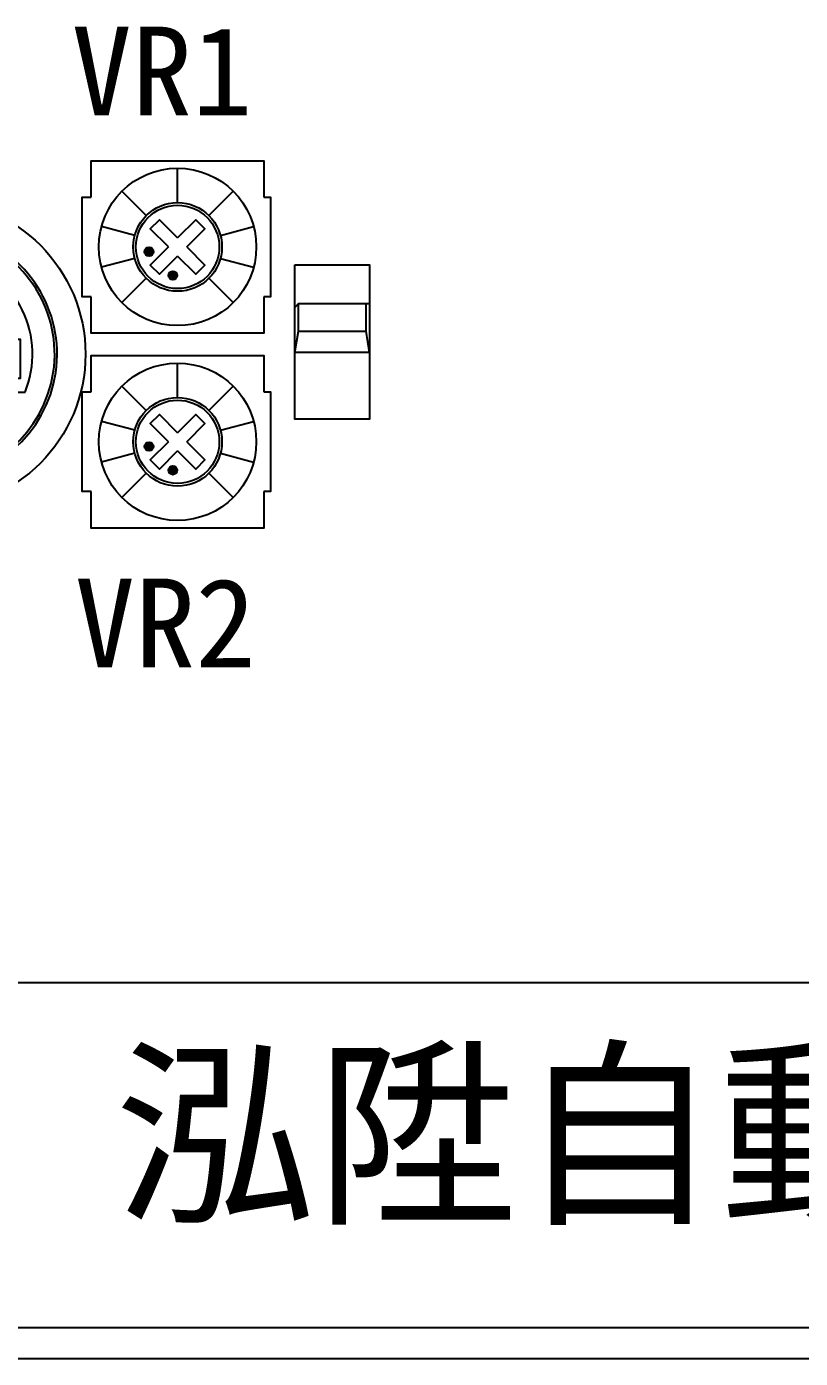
# Model space of a CAD drawing. Extents: x 325 to 612, y 3 to 207.
# Drawn here: x 360.4 to 391.8, y 3 to 57 of the extents above; entities that cross this region are included whole.
import ezdxf

# ---------------------------------------------------------------- set-up
doc = ezdxf.new("R2010")
doc.units = 0
doc.layers.add('圖框層', color=7, linetype='CONTINUOUS')
doc.layers.add('標尺寸層', color=3, linetype='CONTINUOUS')
doc.styles.add('STSL', font='KAIU.TTF')

# ---------------------------------------------------------------- blocks, each defined once
blk = doc.blocks.new('PLC-VR1&VR2')
at = {"layer": '標尺寸層'}
h = blk.add_hatch(color=7, dxfattribs=at)
edge = h.paths.add_edge_path()
edge.add_arc((16.756, -4.27), 0.178, 0, 360)
h = blk.add_hatch(color=7, dxfattribs=at)
edge = h.paths.add_edge_path()
edge.add_arc((17.72, -5.233), 0.178, 0, 360)
h = blk.add_hatch(color=7, dxfattribs=at)
edge = h.paths.add_edge_path()
edge.add_arc((16.756, -12.178), 0.178, 0, 360)
h = blk.add_hatch(color=7, dxfattribs=at)
edge = h.paths.add_edge_path()
edge.add_arc((17.72, -13.141), 0.178, 0, 360)
at = {"layer": '標尺寸層', "color": 7}
for p, q in [((17.915, -2.277), (17.915, -0.882)), ((15.655, -1.817), (16.642, -2.804)), ((20.174, -1.817), (19.187, -2.804)), ((6.461, -3.65), (6.461, -3.546)), ((9.395, -3.65), (9.395, -3.546)), ((16.176, -3.611), (14.828, -3.25)), ((19.653, -3.611), (21.001, -3.25)), ((6.806, -4.486), (6.806, -5.129)), ((9.049, -4.486), (9.049, -5.129)), ((16.176, -4.543), (14.828, -4.904)), ((19.653, -4.543), (21.001, -4.904)), ((6.806, -5.129), (9.049, -5.129)), ((16.642, -5.35), (15.655, -6.336)), ((19.187, -5.35), (20.174, -6.336)), ((22.828, -6.372), (22.669, -6.532)), ((22.828, -7.491), (22.828, -6.372)), ((25.567, -7.491), (25.567, -6.372)), ((25.567, -6.372), (25.697, -6.372)), ((22.669, -8.355), (22.828, -7.491)), ((22.828, -7.491), (25.567, -7.491)), ((25.697, -8.355), (25.567, -7.491)), ((17.915, -10.185), (17.915, -8.789)), ((15.655, -9.725), (16.642, -10.712)), ((20.174, -9.725), (19.187, -10.712)), ((16.176, -11.519), (14.828, -11.158)), ((19.653, -11.519), (21.001, -11.158)), ((16.176, -12.451), (14.828, -12.812)), ((19.653, -12.451), (21.001, -12.812)), ((16.642, -13.258), (15.655, -14.244)), ((19.187, -13.258), (20.174, -14.244))]:
    blk.add_line(p, q, dxfattribs=at)
for points in [[(14.415, -2.054), (14.415, -0.577), (21.415, -0.577), (21.415, -2.054)], [(14.415, -6.1), (14.049, -6.1), (14.049, -2.054), (14.415, -2.054)], [(21.415, -2.054), (21.68, -2.054), (21.68, -6.1), (21.415, -6.1)], [(17.545, -4.077), (16.809, -3.341), (17.179, -2.971), (17.915, -3.707)], [(18.285, -4.077), (19.02, -3.341), (18.65, -2.971), (17.915, -3.707)], [(17.545, -4.077), (16.809, -4.812), (17.179, -5.182), (17.915, -4.447)], [(18.285, -4.077), (19.02, -4.812), (18.65, -5.182), (17.915, -4.447)], [(21.415, -6.1), (21.415, -7.577), (14.415, -7.577), (14.415, -6.1)], [(25.697, -6.372), (25.697, -8.355), (22.669, -8.355), (22.669, -6.372)], [(22.828, -6.372), (25.567, -6.372)], [(14.415, -9.962), (14.415, -8.485), (21.415, -8.485), (21.415, -9.962)], [(4.13, -9.976), (5.335, -9.976), (5.335, -11.606)], [(10.666, -11.482), (10.666, -9.976), (11.725, -9.976)], [(14.415, -14.008), (14.049, -14.008), (14.049, -9.962), (14.415, -9.962)], [(21.415, -9.962), (21.68, -9.962), (21.68, -14.008), (21.415, -14.008)], [(17.545, -11.985), (16.809, -11.249), (17.179, -10.879), (17.915, -11.615)], [(18.285, -11.985), (19.02, -11.249), (18.65, -10.879), (17.915, -11.615)], [(17.545, -11.985), (16.809, -12.72), (17.179, -13.09), (17.915, -12.355)], [(18.285, -11.985), (19.02, -12.72), (18.65, -13.09), (17.915, -12.355)], [(21.415, -14.008), (21.415, -15.485), (14.415, -15.485), (14.415, -14.008)]]:
    blk.add_lwpolyline(points, dxfattribs=at)
for points in [[(22.669, -4.807), (25.697, -4.807), (25.697, -11.067), (22.669, -11.067)], [(5.235, -5.61), (6.835, -5.61), (6.835, -7.21), (5.235, -7.21)], [(7.153, -5.61), (8.753, -5.61), (8.753, -7.21), (7.153, -7.21)], [(9.049, -5.61), (10.649, -5.61), (10.649, -7.21), (9.049, -7.21)], [(4.626, -7.819), (6.226, -7.819), (6.226, -9.419), (4.626, -9.419)], [(7.6, -7.819), (9.2, -7.819), (9.2, -9.419), (7.6, -9.419)], [(9.93, -7.819), (11.53, -7.819), (11.53, -9.419), (9.93, -9.419)], [(5.999, -9.98), (7.599, -9.98), (7.599, -11.58), (5.999, -11.58)], [(8.085, -9.98), (9.685, -9.98), (9.685, -11.58), (8.085, -11.58)]]:
    blk.add_lwpolyline(points, close=True, dxfattribs=at)
for centre, radius in [((17.915, -4.077), 3.195), ((7.928, -8.43), 6.25), ((17.915, -4.077), 1.8), ((17.915, -4.077), 1.69), ((16.756, -4.27), 0.178), ((17.72, -5.233), 0.178), ((17.915, -11.985), 3.195), ((17.915, -11.985), 1.8), ((17.915, -11.985), 1.69), ((16.756, -12.178), 0.178), ((17.72, -13.141), 0.178)]:
    blk.add_circle(centre, radius, dxfattribs=at)
for radius, start, end in [(5.1, 106.7199, 73.2801), (5, 107.0644, 72.9356), (4.1, 105.8749, 202.154), (4.1, 337.846, 74.1251), (4.1, 230.7742, 311.8924)]:
    blk.add_arc((7.928, -8.43), radius, start, end, dxfattribs=at)

msp = doc.modelspace()

# ---------------------------------------------------------------- linework, layer by layer
at = {"layer": '圖框層', "color": 7}
for p, q in [((326.569, 18.25), (611.07, 18.25)), ((326.569, 4.25), (611.07, 4.25)), ((325.319, 3), (612.319, 3))]:
    msp.add_line(p, q, dxfattribs=at)

# ---------------------------------------------------------------- block references
at = {"layer": '標尺寸層', "color": 7}
msp.add_blockref('PLC-VR1&VR2', (348.574, 52.181), dxfattribs=at)

# ---------------------------------------------------------------- texts
at = {"layer": '圖框層', "color": 4, "style": 'STSL'}
for s, height, p in [('VR1', 3.6, (362.184, 53.444)), ('VR2', 3.6, (362.314, 31.047)), ('泓陞自動化科技有限公司', 6, (363.923, 9.076))]:
    msp.add_text(s, height=height, dxfattribs=at).set_placement(p)

doc.saveas('drawing.dxf')
